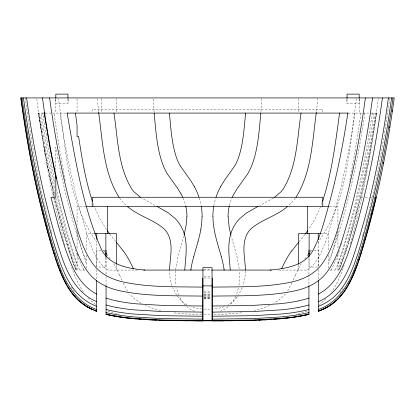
<?xml version="1.0" encoding="UTF-8"?>
<svg xmlns="http://www.w3.org/2000/svg" width="415" height="415" viewBox="0 0 415 415"><rect width="100%" height="100%" fill="white"/><g stroke="black" fill="none" stroke-linecap="round" stroke-linejoin="round"><path stroke-width="0.31" stroke-dasharray="2.08 1.56" d="M245.431 270.964L244.907 278.268L243.123 285.541M261.896 98.521L260.926 111.837M175.571 270.865L175.353 278.149L176.027 285.24M317.781 98.381L316.427 111.765M175.669 269.802L177.791 257.57L183.736 236.348M356.615 98.557C348.922 147.003 348.273 201.27 317.947 242.36M378.252 98.433C372.198 146.651 363.722 194.614 351.08 241.566M389.69 98.433C384.306 137.474 377.832 176.432 368.074 214.643M360.977 113.082L355.24 150.775L349.523 181.884M372.286 113.082C365.081 162.597 355.022 211.863 339.574 259.51A186.195 186.195 0 0 1 338.142 263.452L337.94 263.982M376.374 113.082L368.536 159.474L360.313 197.805M364.878 113.082C358.098 158.416 348.507 203.449 334.205 247.039M374.014 113.082C366.865 160.963 356.739 208.538 341.587 254.556M375.466 113.082C368.255 161.694 358.041 209.995 342.733 256.735A155.117 155.117 0 0 1 337.966 268.894M355.007 113.082C348.808 155.07 339.901 196.726 327.082 237.209C322.787 249.176 318.336 262.711 307.173 270.066L277.402 270.066M238.973 285.24L239.647 278.149L239.429 270.865M238.381 288.259L236.192 295.278M359.618 200.668L360.49 197.26L362.985 197.26M358.928 203.449L359.701 200.507M358.249 206.156L359.011 203.288M339.05 227.477L334.433 245L330.241 258.924A193.219 193.219 0 0 1 328.893 262.861L328.841 263.006M357.58 208.792L358.332 205.99M367.42 217.206L367.939 215.167M357.663 208.621L356.262 213.881M366.653 220.204L367.291 217.714M366.497 220.811L365.558 224.427M356.999 211.188L354.981 218.747M365.096 226.185L365.402 225.018M364.489 228.489L364.79 227.353M355.697 216.158L354.353 221.107M350.95 242.054L350.053 245.405M353.73 223.415L354.431 220.92M363.011 234.044L363.597 231.861M353.124 225.672L353.808 223.223M362.866 234.579L362.005 237.743M352.527 227.871L353.201 225.475M352.605 227.674L350.224 236.171M352.013 229.822L349.663 238.127M349.119 240.031L349.741 237.914M349.191 239.813L348.04 243.698M348.652 241.67L347.511 245.462M346.987 247.179L347.583 245.239M346.468 248.855L347.059 246.956M345.954 250.489L346.541 248.626M341.97 242.708L340.487 247.283M345.446 252.081L346.027 250.261M345.519 251.848L344.44 255.132M345.015 253.394L343.942 256.6M344.16 265.128C340.959 274.507 337.213 283.829 331.58 292.036M343.449 258.026L344.014 256.361M339.045 251.5L339.522 250.131M322.201 202.38L320.883 205.996M320.499 206.971L315.343 218.337L308.511 229.547M242.256 287.818L238.355 295.138M293.213 280.026L295.361 275.15M339.091 269.236L338.723 270.066A156.538 156.538 0 0 0 343.495 257.777M292.004 282.76L287.46 291.335M235.777 296.253L233.24 300.932L229.786 305.191M335.403 269.563L335.154 270.066L329.889 270.066M330.937 270.066L331.134 269.724M342.437 289.416L343.034 288.461M341.223 291.252L339.978 293.011M236.877 297.249L237.385 296.554M304.735 258.903L308.241 254.437M304.926 234.423L299.345 241.374M310.104 252.164L311.696 250.229M285.546 293.908L280.369 298.982L273.812 303.303M325.936 298.95L319.477 304.496M289.079 205.067L291.75 202.447A46.2 46.2 0 0 0 295.433 198.038M228.089 306.747L224.053 309.554L220.407 311.276M273.418 198.038L260.044 205.389M269.491 305.445L261.486 308.563L254.359 310.596M224.23 306.701L219.561 308.07A44.493 44.493 0 0 1 214.047 308.936L213.03 309.019M298.261 313.667L298.504 313.605A80.401 80.401 0 0 0 307.095 310.954M213.3 313.081L214.467 312.869M241.644 312.843L228.25 314.005L213.217 314.414M43.113 113.082L38.284 113.082L46.132 159.464L54.09 196.611M45.349 113.082L66.691 113.082M348.32 113.082L370.932 113.082M371.207 113.082L376.716 113.082C369.454 162.125 359.167 210.856 343.729 258.016A161.518 161.518 0 0 1 339.387 269.231L338.993 270.066L337.94 270.066L337.94 253.415M365.475 197.26L369.22 197.26M369.843 197.26L372.338 197.26M85.449 206.364L77.06 206.364L77.06 225.138M329.552 206.364L337.94 206.364L337.94 225.138M93.904 233.666L86.159 233.666L86.159 250.909M321.096 233.666L328.841 233.666L328.841 250.909M101.021 250.349L96.596 250.349L96.596 267.136M103.449 250.349L105.426 250.349M309.123 250.349L311.551 250.349M313.979 250.349L318.404 250.349L318.404 267.136M204.164 269.74L210.836 269.74M85.111 270.066L79.846 270.066L79.597 269.563M137.598 270.066L107.827 270.066C96.664 262.711 92.213 249.176 87.918 237.209C75.099 196.726 66.193 155.07 59.993 113.082M203.615 270.066L211.385 270.066M204.164 276.136L210.836 276.136M204.03 278.024L210.97 278.024M204.03 291.081L210.97 291.081M204.03 292.668L210.97 292.668M204.03 294.121L210.97 294.121M204.03 294.935L210.97 294.935M204.03 295.273L210.97 295.273M204.03 296.186L210.97 296.186M204.03 297.643L210.97 297.643M204.03 297.882L210.97 297.882M204.03 298.349L210.97 298.349M204.03 298.489L210.97 298.504M204.164 309.118L210.836 309.118M204.164 314.108L210.836 314.108M201.783 314.414L186.75 314.005L173.356 312.843M201.97 309.019L200.953 308.936A44.493 44.493 0 0 1 195.439 308.07L190.77 306.701M200.533 312.869L201.7 313.081M160.641 310.596L153.514 308.563L145.509 305.445M116.74 313.667L116.496 313.605A80.401 80.401 0 0 1 107.905 310.954M194.594 311.276L190.947 309.554L186.911 306.747M154.956 205.389L141.582 198.038M141.188 303.303L134.631 298.982L129.454 293.908M186.88 304.942L181.573 301.129L177.615 296.554M95.523 304.496L89.739 299.63M125.921 205.067L123.25 202.447A46.2 46.2 0 0 1 119.567 198.038M185.215 305.191L182.372 301.819L179.669 297.218M88.405 298.255L89.064 298.95M104.896 252.164L103.304 250.229M115.655 241.374L110.074 234.423M106.759 254.437L110.266 258.903M97.053 242.36C66.727 201.27 66.078 147.003 58.385 98.557M74.399 292.139L70.794 286.495M106.489 229.547L99.657 218.337L94.117 205.996M83.42 292.036C77.787 283.829 74.041 274.507 70.841 265.128M127.54 291.335L122.996 282.76M176.645 295.138L172.744 287.818M83.866 269.724L84.063 270.066M119.639 275.15L121.787 280.026M75.909 269.236L76.277 270.066A156.538 156.538 0 0 1 71.505 257.777M178.808 295.278L176.619 288.259M77.06 263.982L76.858 263.452A186.195 186.195 0 0 1 75.426 259.51C67.733 236.534 62.011 212.942 56.487 189.37M93.93 205.487L92.799 202.38M86.159 263.006L86.107 262.861A193.219 193.219 0 0 1 84.759 258.924L80.567 245L75.95 227.477M75.478 250.131L75.795 251.044M73.414 254.556L66.177 231.212L56.492 194.438M80.795 247.039C70.099 214.462 62.048 181.033 55.823 147.33L55.823 170.373M70.986 256.361L71.479 257.782M71.551 258.026L70.488 254.893M171.877 285.541L170.093 278.268L169.569 270.964M69.985 253.394L70.56 255.132M70.062 253.627L67.941 246.956M69.554 252.081L66.888 243.475M67.489 245.462L66.348 241.67M65.809 239.813L66.426 241.888M65.259 237.914L65.881 240.031M64.704 235.964L65.337 238.127M64.776 236.171L63.568 231.918M64.216 234.174L62.987 229.822M62.395 227.674L63.064 230.024M62.473 227.871L60.569 220.92M61.877 225.672L59.303 216.158M64.434 243.512L64.948 245.405M51.403 231.861L51.989 234.044M60.019 218.747L58.655 213.699M51.258 231.305L50.36 227.923M63.92 241.566L53.462 198.437M49.753 225.604L50.21 227.353M58.001 211.188L58.738 213.881M48.98 222.637L49.598 225.018M57.337 208.621L58.084 211.365M48.348 220.204L47.191 215.675M56.668 205.99L57.42 208.792M55.989 203.288L56.751 206.156M46.662 213.601L47.061 215.167M46.402 212.553L45.194 207.666M55.299 200.507L56.072 203.449M55.766 198.116L64.968 233.074L72.267 256.735A155.117 155.117 0 0 0 77.034 268.894M54.604 197.649L55.382 200.668M54.37 197.794L63.92 234.164L71.271 258.016A161.518 161.518 0 0 0 75.613 269.231L76.007 270.066L77.06 270.066L77.06 253.415M45.053 207.111C36.307 171.322 30.352 134.911 25.31 98.433M54.401 196.622L53.187 191.663M54.785 194.054L46.511 154.743L39.534 113.082M53.981 194.853L49.489 174.928M54.941 187.881L47.865 153.908L40.986 113.082M52.544 188.675L47.17 163.463M53.328 197.841C46.158 165.004 41.095 131.747 36.748 98.433M54.905 182.154L48.82 150.91L42.714 113.082M48.804 171.354L46.376 159.37M64.787 178.44L65.477 181.884M64.553 177.252L59.013 146.256L54.023 113.082M46.464 159.474L43.959 146.23M45.666 155.236L43.139 141.541M42.309 136.696L43.222 141.619M42.397 136.763L38.543 113.082M41.562 131.742L38.626 113.082M239.211 268.728L236.924 256.403L231.622 237.671A123.623 123.623 0 0 1 231.28 236.343M98.573 111.765L97.219 98.381M154.074 111.837L153.104 98.521M359.359 99.092L359.359 103.221L346.862 103.221L346.862 99.092M359.177 98.978L359.177 113.082M347.044 98.978L347.044 103.221M337.94 231.456L337.94 249.093M328.841 255.22L328.841 268.152M322.777 111.817L322.777 109.29L92.223 109.29L92.223 111.817M318.404 269.568L318.404 279.912M318.222 242.007L318.222 267.032L309.123 267.032L309.123 257.409M308.942 257.414L308.942 274.294M308.942 274.886L308.942 285.297M298.504 98.547L298.504 111.817M298.504 264.957L298.504 270.066M116.496 98.547L116.496 111.817M116.496 264.957L116.496 270.066M106.058 257.414L106.058 275.586M106.058 276.177L106.058 285.297M105.877 257.409L105.877 267.032L96.778 267.032L96.778 242.007M101.327 98.547L101.327 111.817M96.596 269.568L96.596 279.912M86.159 255.22L86.159 268.152M77.06 98.547L77.06 111.817M77.06 231.456L77.06 249.093M68.138 99.092L68.138 103.221L55.641 103.221L55.641 99.092M67.956 98.978L67.956 103.221M55.823 98.978L55.823 113.082M334.163 247.024A136.82 136.82 0 0 1 328.882 260.314M86.118 260.314A136.82 136.82 0 0 1 80.837 247.024M338.92 251.459A123.416 123.416 0 0 1 331.258 269.786M83.742 269.786A123.416 123.416 0 0 1 77.423 255.36M77.273 254.94A123.416 123.416 0 0 1 76.526 252.797M341.529 254.54A140.27 140.27 0 0 1 335.465 269.589M79.535 269.589A140.27 140.27 0 0 1 73.471 254.54M343.428 258.021A161.72 161.72 0 0 1 339.112 269.242M75.888 269.242A161.72 161.72 0 0 1 71.572 258.021M297.073 314.062A173.703 173.703 0 0 1 295.833 314.331M119.167 314.331A173.703 173.703 0 0 1 117.927 314.062M295.413 275.176A90.112 90.112 0 0 1 301.337 263.701M113.663 263.701A90.112 90.112 0 0 1 119.587 275.176M236.929 297.285A27.821 27.821 0 0 1 228.151 304.994M229.376 205.632A46.345 46.345 0 0 1 231.881 198.147M183.119 198.147A46.75 46.75 0 0 1 185.63 205.632M199.226 197.965A61.892 61.892 0 0 1 201.135 205.658M213.865 205.658A61.892 61.892 0 0 1 215.774 197.965"/><path stroke-width="0.62" d="M186.875 216.516L186.128 225.309L184.089 235.009M202.043 216.589L201.773 222.284L200.844 229.313M169.579 269.978C169.86 257.938 173.745 244.969 167.753 233.687A21.118 21.118 0 0 0 164.356 229.158C153.488 219.312 138.262 216.122 127.317 206.291M184.753 270.066C185.687 256.164 188.55 241.411 182.061 228.323A36.297 36.297 0 0 0 175.197 218.539L168.402 212.921L157.01 206.421M245.607 113.088C244.02 128.977 243.283 145.359 237.494 160.423A40.468 40.468 0 0 1 234.402 166.41L224.494 180.302L220.733 186.449M260.833 113.03C259.121 130.933 258.161 149.369 251.49 166.275A55.543 55.543 0 0 1 247.257 174.466L237.09 188.752L233.339 195.04A46.345 46.345 0 0 0 232.281 197.25M301.036 113.082C297.176 138.569 297.062 166.446 283.212 189.048A31.135 31.135 0 0 1 280.727 192.026L274.6 197.234M316.36 112.398C312.303 140.97 311.732 172.038 296.004 197.229M190.905 270.066L190.962 269.579M339.569 113.082C335.528 142.734 331.896 172.739 322.574 201.301M372.54 97.914C366.751 140.612 358.721 183.062 346.784 224.494C341.898 240.954 337.359 258.177 326.927 272.152C319.166 282.693 306.69 288.461 294.152 291.019C267.239 296.564 239.554 295.662 212.231 296.097M365.387 97.914C359.846 138.677 352.159 179.207 340.751 218.757C336.072 234.48 331.73 250.935 321.755 264.282C314.347 274.341 302.426 279.829 290.459 282.267C264.76 287.554 238.319 286.703 212.231 287.118M382.433 97.914C375.336 149.582 365.174 201 349.01 250.65C343.278 267.473 335.061 285.567 318.404 294.053M393.005 97.914C385.177 154.344 374.273 210.628 355.992 264.682C349.606 283.44 338.168 302.685 318.404 309.455M388.414 97.914C380.986 151.594 370.408 205.046 353.347 256.553C347.205 274.74 337.234 294.027 318.404 301.596M391.568 97.914C384.399 150.51 373.957 202.774 357.974 253.441C352.055 271.223 344.725 290.588 328.275 301.254A56.668 56.668 0 0 1 319.073 306.042L318.404 306.332M391.942 111.526L392.118 110.333M347.843 113.082C343.008 145.556 336.492 177.791 327.606 209.409C323.762 222.845 320.256 236.581 313.652 248.99C306.114 265.605 286.184 268.557 270.072 270.066M389.452 127.742L389.638 126.539M383.211 163.5L383.439 162.312M373.65 207.116L376.078 197.26L374.833 197.26M372.955 209.871L373.728 206.955M373.033 209.71L369.163 224.427M371.601 215.167L372.276 212.553M369.718 222.461L368.38 227.353M368.458 227.171L367.161 231.866M367.233 231.674L363.685 244.253M193.644 256.844L198.007 241.675M364.956 239.797L365.247 238.781M363.758 244.046L360.412 255.08M362.575 248.03L363.125 246.162M360.946 253.373L361.486 251.635M360.485 254.857L356.708 265.979M358.819 259.961L359.349 258.369M356.781 265.74L352.989 275.311M355.831 268.329L356.184 267.4M354.597 271.483L355.126 270.155M353.528 274.066L354.062 272.79M353.056 275.062L351.349 278.911M351.899 277.739L352.444 276.535M351.417 278.657C346.266 289.691 338.801 300.123 328.12 306.369A60.725 60.725 0 0 1 318.419 311.001L318.404 311.027M349.663 282.299L350.229 281.194M348.512 284.446L349.093 283.383M346.743 287.491L347.339 286.495M345.534 289.416L346.141 288.467M344.289 291.252L344.917 290.344M307.624 230.802L305.227 234.029M291.631 251.111L298.39 242.531M343.662 292.144L339.693 297.062M308.553 254.063L309.165 253.306M337.582 299.272L338.292 298.556M336.119 300.662L330.625 305.02L325.35 308.189M287.683 206.291C276.738 216.122 261.512 219.312 250.644 229.158A21.243 21.243 0 0 0 246.619 234.9C241.546 246.017 245.146 258.332 245.421 269.978M257.99 206.421L246.598 212.921L239.803 218.539A36.297 36.297 0 0 0 232.945 228.323C226.455 241.4 229.303 256.174 230.247 270.066M324.629 308.672L318.404 311.312M322.481 309.606C342.302 301.461 352.19 280.644 358.57 261.512C375.834 208.325 386.687 153.254 394.25 97.914L20.75 97.914C28.215 152.725 38.994 207.23 55.901 259.956C62.157 278.595 70.939 299.08 89.65 308.189M321.485 310.052L319.431 310.913M318.58 311.317L318.404 280.457M308.942 298.058L308.532 298.193A96.711 96.711 0 0 1 299.267 300.678L298.001 300.963M308.942 304.968L308.537 305.082A118.01 118.01 0 0 1 298.504 307.39L298.349 307.437M308.604 312.562L308.942 312.474M308.942 313.984L307.857 314.254A138.506 138.506 0 0 1 298.504 316.173L298.198 316.235A218.472 218.472 0 0 1 283.564 318.186L254.167 319.981L212.231 320.562L212.231 278.024M307.997 314.554L308.942 314.321L308.942 285.862M298.504 316.074L298.982 315.986M298.504 316.479L298.152 316.541A217.984 217.984 0 0 1 290.931 317.641M283.17 316.806L253.928 318.575L212.231 319.145M281.692 318.694L283.668 318.507M278.823 318.772L280.058 318.653A208.672 208.672 0 0 0 281.256 318.518M279.798 318.865L281.827 318.689M277.843 319.031L279.928 318.865M274.325 319.156L276.297 318.995M275.825 319.192L277.972 319.031M273.739 319.343L275.949 319.187M270.175 319.451L271.758 319.343M271.581 319.488L273.864 319.343M267.991 319.586L271.701 319.483M266.861 319.654L269.351 319.628M269.46 319.623L258.441 320.064M263.385 319.841L265.144 319.747M264.64 319.877L267.037 319.757M259.583 320.1L262.254 319.991M256.916 320.204L259.676 320.1M253.124 320.256L255.832 320.162M254.146 320.297L257.004 320.198M254.234 320.292L247.407 320.427M248.3 320.463L251.355 320.38M244.394 320.494L248.378 320.458M242.018 320.603L245.286 320.53M238.018 320.619L239.642 320.593M238.703 320.66L242.08 320.598M238.76 320.655L227.565 320.754M231.705 320.754L235.315 320.707M228.011 320.795L231.746 320.754M228.053 320.79L212.231 320.837L220.256 320.842M220.23 320.847L224.219 320.821M212.231 306.021L251.334 305.482L278.937 303.811A187.046 187.046 0 0 0 298.012 301.005M212.231 312.106L252.802 311.551L281.334 309.834A204.009 204.009 0 0 0 298.354 307.458M212.231 316.235L253.575 315.67L282.599 313.922A212.153 212.153 0 0 0 298.489 311.753L298.504 311.738A127.587 127.587 0 0 0 308.947 309.46M43.565 113.082L45.318 113.082M66.799 113.082L348.201 113.082M86.097 206.364L328.903 206.364M94.547 233.666L116.496 233.666L116.496 264.319M320.453 233.666L298.504 233.666L298.504 264.319M143.699 270.066L203.334 270.066M211.666 270.066L271.301 270.066M202.951 285.883L212.049 285.883M202.951 320.707L212.049 320.707M202.951 320.8L212.049 320.8M202.769 287.118C176.308 286.672 149.452 287.616 123.421 282.013C111.536 279.482 99.865 273.682 92.695 263.567C82.787 249.804 78.487 233.048 73.761 217.019C62.592 178.025 55.086 138.081 49.613 97.914M202.769 296.097C175.057 295.63 146.936 296.626 119.676 290.749C107.226 288.098 95.004 282.008 87.503 271.4C77.138 256.989 72.641 239.455 67.702 222.673C56.02 181.822 48.176 139.985 42.46 97.914M202.769 306.021L163.666 305.482L136.063 303.811A187.046 187.046 0 0 1 116.989 301.005M202.769 312.106L162.198 311.551L133.666 309.834A204.009 204.009 0 0 1 116.646 307.458M202.769 316.235L161.425 315.67L132.401 313.922A212.153 212.153 0 0 1 116.511 311.753L116.496 311.738A127.587 127.587 0 0 1 106.053 309.46M202.769 319.145L161.072 318.575L131.83 316.806M194.744 320.842L202.769 320.873L190.781 320.821M186.947 320.79L191.175 320.785M187.435 320.754L179.685 320.707M183.254 320.754L186.989 320.795M176.24 320.655L180.343 320.671M172.92 320.598L176.982 320.619M169.714 320.53L172.982 320.603M172.484 320.536L159.168 320.162M166.623 320.458L169.782 320.536M163.645 320.38L166.7 320.463M160.766 320.292L163.723 320.385M157.996 320.198L160.854 320.297M155.324 320.1L158.084 320.204M152.746 319.991L155.418 320.1M156.559 320.064L149.857 319.747M150.256 319.877L152.845 319.991M147.854 319.752L150.36 319.877M145.541 319.623L147.963 319.757M148.139 319.654L143.242 319.343M143.3 319.483L145.649 319.628M141.136 319.343L143.419 319.488M139.051 319.187L141.261 319.343M137.028 319.031L139.175 319.192M138.703 318.995L140.675 319.156M135.072 318.865L137.157 319.031M133.174 318.689L135.202 318.865M136.177 318.772L134.942 318.653A208.672 208.672 0 0 1 133.744 318.518M144.928 270.066C128.525 268.63 108.289 265.351 100.954 248.269C82.554 205.653 75.006 158.53 67.157 113.082M131.332 318.507L133.308 318.694M116.496 316.479L116.848 316.541A217.984 217.984 0 0 0 124.069 317.641M116.018 315.986L116.496 316.074M116.651 307.437L116.496 307.406A118.01 118.01 0 0 1 106.458 305.098L106.058 304.968M116.999 300.963L115.733 300.693A96.711 96.711 0 0 1 106.463 298.209L106.058 298.058M106.058 313.984L107.143 314.254A138.506 138.506 0 0 0 116.496 316.173L116.802 316.235A218.472 218.472 0 0 0 131.436 318.186L160.833 319.981L202.769 320.562L202.769 278.024M106.058 285.862L106.058 314.321L107.003 314.554M106.058 312.474L106.396 312.562M96.596 311.027L96.571 311.022A60.725 60.725 0 0 1 86.87 306.389C76.22 300.097 68.729 289.706 63.583 278.657M96.42 311.317L96.596 280.457M96.596 309.455C76.287 302.504 64.901 282.48 58.484 263.235C40.592 209.596 29.714 153.851 21.995 97.914M96.596 311.312L94.319 310.482M96.596 306.332L95.917 306.057A56.668 56.668 0 0 1 86.709 301.274C69.798 290.215 62.509 270.139 56.497 251.806C40.841 201.638 30.513 149.95 23.432 97.914M95.569 310.913L90.371 308.672M96.596 301.596C77.766 294.027 67.795 274.74 61.653 256.553C44.592 205.046 34.014 151.594 26.586 97.914M92.519 309.606L86.714 306.659M96.596 294.053C84.712 288.02 76.697 276.618 71.473 264.682C62.162 243.05 56.954 219.95 50.936 197.26L55.823 197.26L55.823 174.855M86.071 306.13L78.881 300.662M140.4 197.234L134.273 192.026A31.135 31.135 0 0 1 131.788 189.053C117.938 166.446 117.824 138.569 113.964 113.082M76.708 298.556L77.418 299.272M75.307 297.062L71.339 292.144M116.61 242.531L123.369 251.111M105.835 253.306L106.448 254.063M109.773 234.029L107.376 230.802M118.996 197.229C103.268 172.038 102.697 140.97 98.64 112.398M70.083 290.344L70.711 291.252M68.859 288.467L69.466 289.416M67.661 286.495L68.257 287.491M194.267 186.449L190.506 180.302L180.603 166.41A40.468 40.468 0 0 1 177.506 160.423C171.717 145.375 170.98 128.998 169.393 113.119M180.971 193.743L177.086 187.544L167.748 174.466A55.543 55.543 0 0 1 163.515 166.275C156.834 149.369 155.879 130.933 154.167 113.03M65.907 283.383L66.488 284.446M64.771 281.194L65.337 282.299M63.651 278.911L61.944 275.062M62.556 276.535L63.101 277.739M61.404 273.812L62.011 275.311M61.472 274.066L58.219 265.74M59.874 270.155L60.403 271.483M58.292 265.979L56.113 259.733M92.426 201.301C85.438 180.323 81.957 158.39 78.627 136.592L77.06 136.592L77.06 125.486L75.431 113.082M56.181 259.961L52.352 247.817M54.588 255.08L53.514 251.635M52.425 248.03L51.242 244.046M51.315 244.253L47.767 231.674M49.753 238.781L50.044 239.797M221.356 256.844C217.647 243.657 212.994 230.45 212.957 216.589M47.839 231.866L45.282 222.461M45.837 224.427L41.967 209.71M46.153 225.604L46.62 227.353M42.724 212.553L43.399 215.167M41.272 206.955L42.045 209.871M41.35 207.116C32.256 171.193 26.218 134.574 21.009 97.914M56.098 178.549L50.065 148.529L44.146 113.082M31.561 162.312L31.789 163.5M224.038 269.579L224.095 270.066M228.126 216.516L229.106 226.73A123.623 123.623 0 0 0 230.922 235.004M359.177 98.371L359.177 94.122L347.044 94.122L347.044 98.371M322.777 206.364L322.777 197.26L92.223 197.26L92.223 206.364M318.222 233.666L318.222 239.439M309.123 233.666L309.123 256.122M308.942 250.349L308.942 256.797M307.608 206.364L307.608 233.666M212.049 320.868L212.049 267.685L202.951 267.685L202.951 320.868M107.392 206.364L107.392 233.666M106.058 250.349L106.058 256.797M105.877 233.666L105.877 256.122M96.778 233.666L96.778 239.439M67.956 98.371L67.956 94.122L55.823 94.122L55.823 98.371M308.63 312.682A179.56 179.56 0 0 1 283.16 316.671M131.84 316.671A179.56 179.56 0 0 1 106.37 312.682M308.018 314.653A185.017 185.017 0 0 1 283.658 318.398M131.342 318.398A185.017 185.017 0 0 1 106.982 314.653M290.391 317.714A217.984 217.984 0 0 1 287.611 318.056M287.05 318.123A217.984 217.984 0 0 1 283.528 318.497M308.942 314.285A133.495 133.495 0 0 1 298.504 316.469M116.496 316.469A133.495 133.495 0 0 1 106.058 314.285M131.472 318.497A217.984 217.984 0 0 1 127.95 318.123M127.389 318.056A217.984 217.984 0 0 1 124.609 317.714M291.688 317.236A208.672 208.672 0 0 1 290.656 317.387M288.565 317.672A208.672 208.672 0 0 1 287.486 317.812M285.297 318.082A208.672 208.672 0 0 1 283.595 318.274M131.405 318.274A208.672 208.672 0 0 1 129.703 318.082M127.514 317.812A208.672 208.672 0 0 1 126.435 317.672M124.344 317.387A208.672 208.672 0 0 1 123.312 317.236M281.593 268.925A105.223 105.223 0 0 1 291.491 251.013M123.509 251.013A105.223 105.223 0 0 1 133.407 268.925M228.074 216.516A46.345 46.345 0 0 1 229.262 206.115M180.945 193.758A46.75 46.75 0 0 1 182.719 197.25M185.744 206.115A46.75 46.75 0 0 1 186.963 216.516M221.309 256.854A96.254 96.254 0 0 1 224.11 269.568M190.89 269.568A96.254 96.254 0 0 1 193.691 256.854M200.886 229.319A138.802 138.802 0 0 1 197.986 241.665M194.241 186.465A61.892 61.892 0 0 1 198.92 197.032M201.306 206.639A61.892 61.892 0 0 1 202.131 216.589M212.869 216.589A61.892 61.892 0 0 1 213.694 206.639M216.08 197.032A61.892 61.892 0 0 1 220.759 186.465"/></g></svg>
